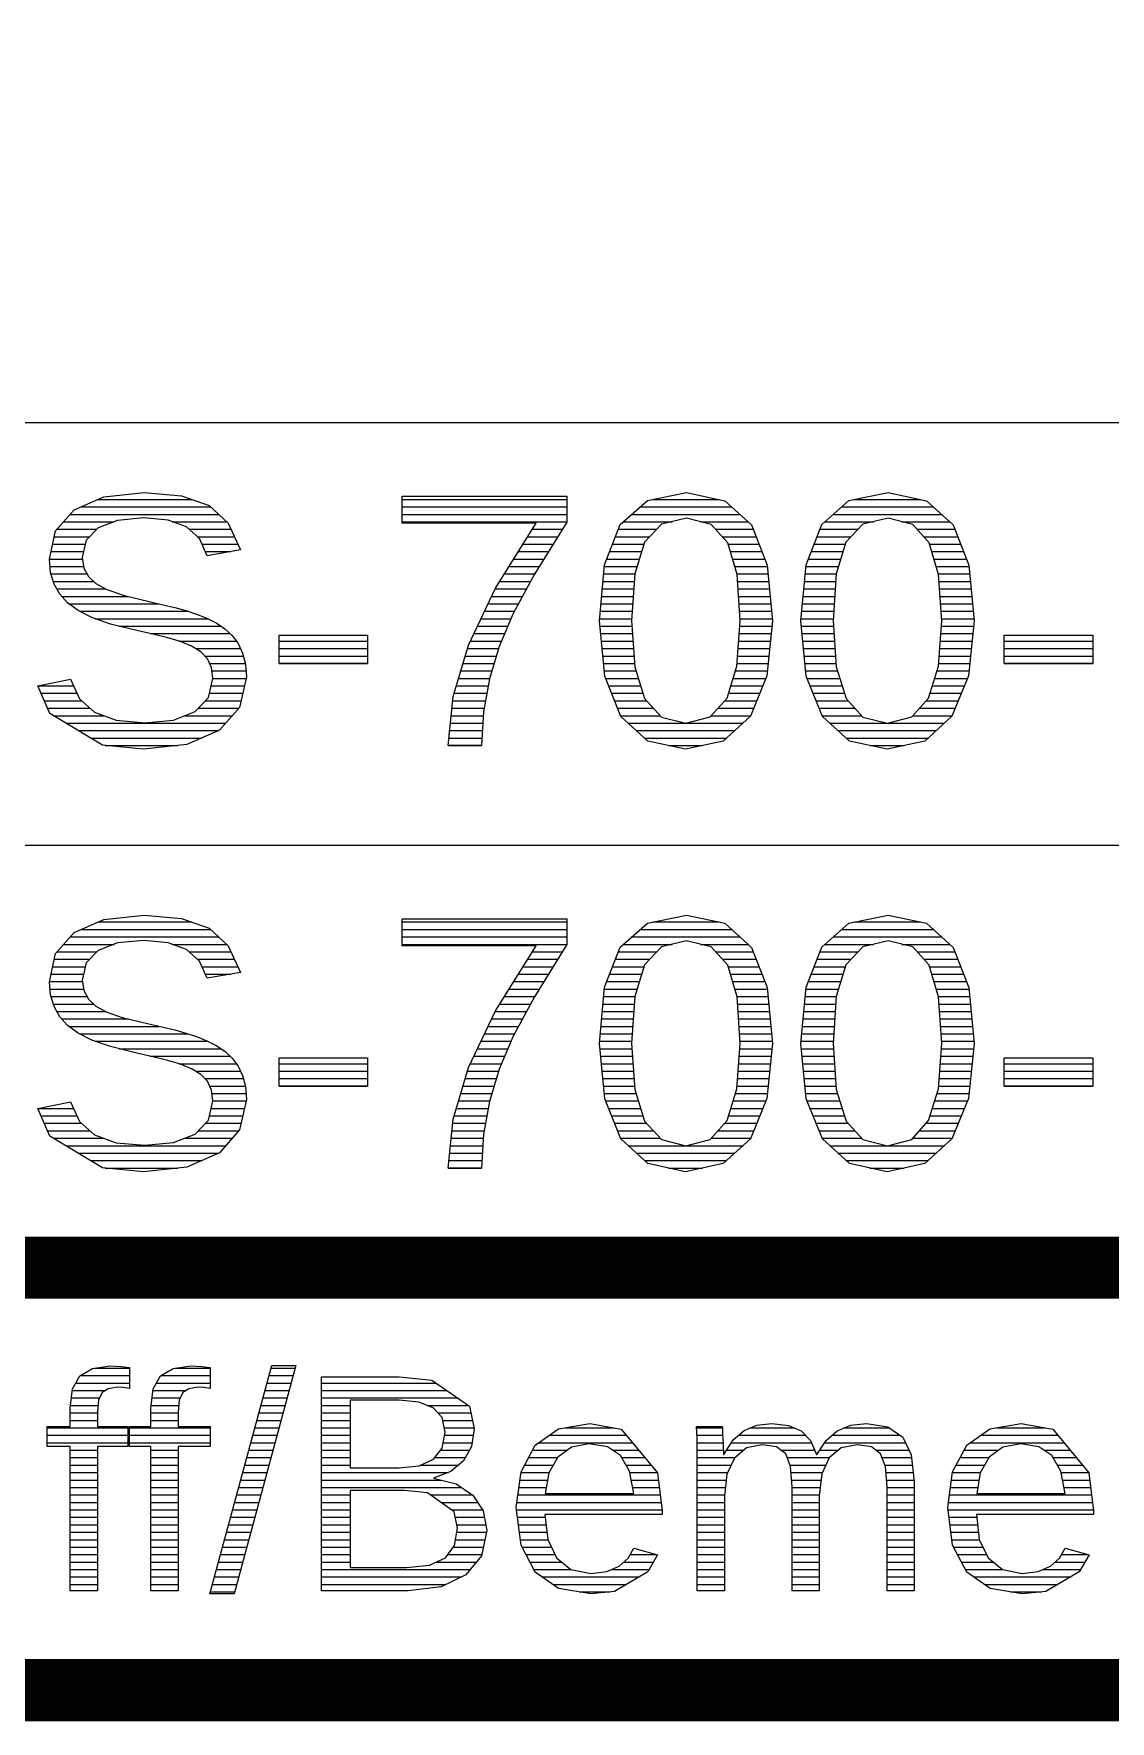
# Model space of a CAD drawing. Header units: millimetres. Extents: x 20 to 410, y 10 to 287.
# Drawn here: x 174.85 to 183.52, y 9.75 to 23.33 of the extents above; entities that cross this region are included whole.
import ezdxf

# ---------------------------------------------------------------- set-up
doc = ezdxf.new("R2010")
doc.units = ezdxf.units.MM
for name, color, linetype, lineweight in [('DUENN', 7, 'Continuous', 25), ('KANTEN', 7, 'Continuous', 50), ('TEXT', 7, 'Continuous', 13)]:
    doc.layers.add(name, color=color, linetype=linetype, lineweight=lineweight)

msp = doc.modelspace()

# ---------------------------------------------------------------- linework, layer by layer
at = {"layer": 'DUENN', "lineweight": 25}
for points in [[(20, 20.2), (200, 20.2)], [(20, 16.8), (200, 16.8)]]:
    msp.add_lwpolyline(points, dxfattribs=at)
at = {"layer": 'KANTEN', "lineweight": 50, "const_width": 0.5}
for points in [[(20, 10), (410, 10), (410, 287), (20, 287)], [(20, 10), (200, 10), (200, 61), (20, 61)]]:
    msp.add_lwpolyline(points, close=True, dxfattribs=at)
msp.add_lwpolyline([(20, 13.4), (200, 13.4)], dxfattribs=at)
at = {"layer": 'TEXT', "lineweight": 13}
for p, q in [((175.367, 19.581), (176.122, 19.581)), ((177.816, 19.581), (179.142, 19.581)), ((179.834, 19.581), (180.367, 19.581)), ((181.456, 19.581), (181.988, 19.581)), ((175.143, 19.461), (176.338, 19.461)), ((175.23, 19.521), (176.273, 19.521)), ((177.816, 19.521), (179.142, 19.521)), ((177.816, 19.461), (179.142, 19.461)), ((179.664, 19.461), (180.534, 19.461)), ((179.732, 19.521), (180.468, 19.521)), ((181.286, 19.461), (182.156, 19.461)), ((181.354, 19.521), (182.09, 19.521)), ((175.016, 19.281), (175.301, 19.281)), ((175.038, 19.341), (175.358, 19.341)), ((175.09, 19.401), (175.496, 19.401)), ((175.965, 19.401), (176.403, 19.401)), ((176.099, 19.341), (176.438, 19.341)), ((176.166, 19.281), (176.465, 19.281)), ((177.816, 19.401), (179.142, 19.401)), ((178.827, 19.281), (179.069, 19.281)), ((178.865, 19.341), (179.106, 19.341)), ((179.533, 19.281), (179.807, 19.281)), ((179.556, 19.341), (179.864, 19.341)), ((179.597, 19.401), (179.988, 19.401)), ((180.216, 19.401), (180.6, 19.401)), ((180.338, 19.341), (180.642, 19.341)), ((180.392, 19.281), (180.665, 19.281)), ((181.155, 19.281), (181.429, 19.281)), ((181.178, 19.341), (181.486, 19.341)), ((181.219, 19.401), (181.61, 19.401)), ((181.838, 19.401), (182.222, 19.401)), ((181.96, 19.341), (182.264, 19.341)), ((182.014, 19.281), (182.287, 19.281)), ((174.99, 19.161), (175.252, 19.161)), ((175.003, 19.221), (175.266, 19.221)), ((176.203, 19.221), (176.493, 19.221)), ((176.231, 19.161), (176.436, 19.161)), ((178.752, 19.161), (178.994, 19.161)), ((178.789, 19.221), (179.031, 19.221)), ((179.486, 19.161), (179.742, 19.161)), ((179.509, 19.221), (179.76, 19.221)), ((180.439, 19.221), (180.688, 19.221)), ((180.457, 19.161), (180.712, 19.161)), ((181.108, 19.161), (181.364, 19.161)), ((181.131, 19.221), (181.382, 19.221)), ((182.061, 19.221), (182.31, 19.221)), ((182.079, 19.161), (182.334, 19.161)), ((174.977, 19.101), (175.243, 19.101)), ((174.982, 19.041), (175.252, 19.041)), ((178.677, 19.041), (178.918, 19.041)), ((178.714, 19.101), (178.956, 19.101)), ((179.443, 19.041), (179.706, 19.041)), ((179.462, 19.101), (179.724, 19.101)), ((180.475, 19.101), (180.735, 19.101)), ((180.493, 19.041), (180.756, 19.041)), ((181.065, 19.041), (181.327, 19.041)), ((181.084, 19.101), (181.346, 19.101)), ((182.097, 19.101), (182.357, 19.101)), ((182.115, 19.041), (182.377, 19.041)), ((174.99, 18.981), (175.279, 18.981)), ((175.008, 18.921), (175.333, 18.921)), ((178.601, 18.921), (178.848, 18.921)), ((178.639, 18.981), (178.881, 18.981)), ((179.432, 18.921), (179.683, 18.921)), ((179.438, 18.981), (179.688, 18.981)), ((180.51, 18.981), (180.761, 18.981)), ((180.515, 18.921), (180.767, 18.921)), ((181.054, 18.921), (181.305, 18.921)), ((181.06, 18.981), (181.309, 18.981)), ((182.132, 18.981), (182.383, 18.981)), ((182.137, 18.921), (182.389, 18.921)), ((175.036, 18.861), (175.427, 18.861)), ((175.076, 18.801), (175.612, 18.801)), ((175.133, 18.741), (175.86, 18.741)), ((178.507, 18.741), (178.75, 18.741)), ((178.536, 18.801), (178.783, 18.801)), ((178.565, 18.861), (178.816, 18.861)), ((179.415, 18.741), (179.671, 18.741)), ((179.421, 18.801), (179.675, 18.801)), ((179.427, 18.861), (179.679, 18.861)), ((180.519, 18.861), (180.772, 18.861)), ((180.523, 18.801), (180.778, 18.801)), ((180.527, 18.741), (180.784, 18.741)), ((181.037, 18.741), (181.293, 18.741)), ((181.043, 18.801), (181.297, 18.801)), ((181.048, 18.861), (181.301, 18.861)), ((182.141, 18.861), (182.394, 18.861)), ((182.145, 18.801), (182.4, 18.801)), ((182.149, 18.741), (182.406, 18.741)), ((175.218, 18.681), (176.094, 18.681)), ((175.345, 18.621), (176.251, 18.621)), ((178.45, 18.621), (178.69, 18.621)), ((178.479, 18.681), (178.718, 18.681)), ((179.404, 18.621), (179.663, 18.621)), ((179.41, 18.681), (179.667, 18.681)), ((180.531, 18.681), (180.789, 18.681)), ((180.535, 18.621), (180.795, 18.621)), ((181.026, 18.621), (181.285, 18.621)), ((181.032, 18.681), (181.289, 18.681)), ((182.153, 18.681), (182.411, 18.681)), ((182.157, 18.621), (182.417, 18.621)), ((175.537, 18.561), (176.357, 18.561)), ((175.784, 18.501), (176.43, 18.501)), ((178.393, 18.501), (178.64, 18.501)), ((178.422, 18.561), (178.665, 18.561)), ((179.407, 18.561), (179.665, 18.561)), ((179.413, 18.501), (179.669, 18.501)), ((180.529, 18.501), (180.786, 18.501)), ((180.533, 18.561), (180.792, 18.561)), ((181.029, 18.561), (181.287, 18.561)), ((181.034, 18.501), (181.291, 18.501)), ((182.151, 18.501), (182.408, 18.501)), ((182.155, 18.561), (182.414, 18.561)), ((176.018, 18.441), (176.479, 18.441)), ((176.152, 18.381), (176.513, 18.381)), ((176.825, 18.441), (177.537, 18.441)), ((176.825, 18.381), (177.537, 18.381)), ((178.341, 18.381), (178.592, 18.381)), ((178.365, 18.441), (178.615, 18.441)), ((179.418, 18.441), (179.673, 18.441)), ((179.424, 18.381), (179.678, 18.381)), ((180.52, 18.381), (180.774, 18.381)), ((180.525, 18.441), (180.78, 18.441)), ((181.04, 18.441), (181.295, 18.441)), ((181.046, 18.381), (181.299, 18.381)), ((182.142, 18.381), (182.396, 18.381)), ((182.147, 18.441), (182.402, 18.441)), ((182.662, 18.441), (183.374, 18.441)), ((182.662, 18.381), (183.374, 18.381)), ((176.226, 18.321), (176.537, 18.321)), ((176.266, 18.261), (176.553, 18.261)), ((176.284, 18.201), (176.558, 18.201)), ((176.825, 18.321), (177.537, 18.321)), ((176.825, 18.261), (177.537, 18.261)), ((178.288, 18.201), (178.537, 18.201)), ((178.306, 18.261), (178.555, 18.261)), ((178.323, 18.321), (178.573, 18.321)), ((179.43, 18.321), (179.682, 18.321)), ((179.436, 18.261), (179.686, 18.261)), ((179.442, 18.201), (179.698, 18.201)), ((180.498, 18.201), (180.756, 18.201)), ((180.512, 18.261), (180.762, 18.261)), ((180.516, 18.321), (180.768, 18.321)), ((181.052, 18.321), (181.304, 18.321)), ((181.058, 18.261), (181.308, 18.261)), ((181.064, 18.201), (181.32, 18.201)), ((182.12, 18.201), (182.378, 18.201)), ((182.133, 18.261), (182.384, 18.261)), ((182.138, 18.321), (182.39, 18.321)), ((182.662, 18.321), (183.374, 18.321)), ((182.662, 18.261), (183.374, 18.261)), ((174.883, 18.081), (175.17, 18.081)), ((176.279, 18.081), (176.545, 18.081)), ((176.292, 18.141), (176.559, 18.141)), ((178.253, 18.081), (178.508, 18.081)), ((178.27, 18.141), (178.519, 18.141)), ((179.453, 18.141), (179.716, 18.141)), ((179.477, 18.081), (179.735, 18.081)), ((180.461, 18.081), (180.72, 18.081)), ((180.48, 18.141), (180.744, 18.141)), ((181.075, 18.141), (181.338, 18.141)), ((181.099, 18.081), (181.357, 18.081)), ((182.083, 18.081), (182.342, 18.081)), ((182.102, 18.141), (182.366, 18.141)), ((174.909, 18.021), (175.197, 18.021)), ((174.935, 17.961), (175.235, 17.961)), ((176.233, 17.961), (176.519, 17.961)), ((176.265, 18.021), (176.532, 18.021)), ((178.224, 17.961), (178.486, 17.961)), ((178.235, 18.021), (178.497, 18.021)), ((179.501, 18.021), (179.753, 18.021)), ((179.525, 17.961), (179.782, 17.961)), ((180.411, 17.961), (180.671, 17.961)), ((180.443, 18.021), (180.695, 18.021)), ((181.123, 18.021), (181.375, 18.021)), ((181.147, 17.961), (181.404, 17.961)), ((182.033, 17.961), (182.293, 17.961)), ((182.065, 18.021), (182.317, 18.021)), ((174.961, 17.901), (175.303, 17.901)), ((175.008, 17.841), (175.414, 17.841)), ((176.066, 17.841), (176.449, 17.841)), ((176.175, 17.901), (176.502, 17.901)), ((178.212, 17.841), (178.468, 17.841)), ((178.218, 17.901), (178.475, 17.901)), ((179.549, 17.901), (179.837, 17.901)), ((179.574, 17.841), (179.892, 17.841)), ((180.304, 17.841), (180.621, 17.841)), ((180.358, 17.901), (180.646, 17.901)), ((181.171, 17.901), (181.459, 17.901)), ((181.195, 17.841), (181.514, 17.841)), ((181.926, 17.841), (182.243, 17.841)), ((181.98, 17.901), (182.268, 17.901)), ((175.108, 17.781), (176.395, 17.781)), ((175.208, 17.721), (176.339, 17.721)), ((175.308, 17.661), (176.202, 17.661)), ((178.193, 17.661), (178.458, 17.661)), ((178.199, 17.721), (178.461, 17.721)), ((178.205, 17.781), (178.465, 17.781)), ((179.635, 17.781), (180.097, 17.781)), ((179.701, 17.721), (180.493, 17.721)), ((179.767, 17.661), (180.426, 17.661)), ((180.1, 17.781), (180.559, 17.781)), ((181.257, 17.781), (181.719, 17.781)), ((181.323, 17.721), (182.114, 17.721)), ((181.389, 17.661), (182.048, 17.661)), ((181.722, 17.781), (182.181, 17.781)), ((175.424, 17.601), (176.009, 17.601)), ((178.187, 17.601), (178.454, 17.601)), ((179.958, 17.601), (180.234, 17.601)), ((181.58, 17.601), (181.856, 17.601)), ((175.367, 16.181), (176.122, 16.181)), ((177.816, 16.181), (179.142, 16.181)), ((179.834, 16.181), (180.367, 16.181)), ((181.456, 16.181), (181.988, 16.181)), ((175.143, 16.061), (176.338, 16.061)), ((175.23, 16.121), (176.273, 16.121)), ((177.816, 16.121), (179.142, 16.121)), ((177.816, 16.061), (179.142, 16.061)), ((179.664, 16.061), (180.534, 16.061)), ((179.732, 16.121), (180.468, 16.121)), ((181.286, 16.061), (182.156, 16.061)), ((181.354, 16.121), (182.09, 16.121)), ((175.038, 15.941), (175.358, 15.941)), ((175.09, 16.001), (175.496, 16.001)), ((175.965, 16.001), (176.403, 16.001)), ((176.099, 15.941), (176.438, 15.941)), ((177.816, 16.001), (179.142, 16.001)), ((178.865, 15.941), (179.106, 15.941)), ((179.556, 15.941), (179.864, 15.941)), ((179.597, 16.001), (179.988, 16.001)), ((180.216, 16.001), (180.6, 16.001)), ((180.338, 15.941), (180.642, 15.941)), ((181.178, 15.941), (181.486, 15.941)), ((181.219, 16.001), (181.61, 16.001)), ((181.838, 16.001), (182.222, 16.001)), ((181.96, 15.941), (182.264, 15.941)), ((174.99, 15.761), (175.252, 15.761)), ((175.003, 15.821), (175.266, 15.821)), ((175.016, 15.881), (175.301, 15.881)), ((176.166, 15.881), (176.465, 15.881)), ((176.203, 15.821), (176.493, 15.821)), ((176.231, 15.761), (176.436, 15.761)), ((178.752, 15.761), (178.994, 15.761)), ((178.789, 15.821), (179.031, 15.821)), ((178.827, 15.881), (179.069, 15.881)), ((179.486, 15.761), (179.742, 15.761)), ((179.509, 15.821), (179.76, 15.821)), ((179.533, 15.881), (179.807, 15.881)), ((180.392, 15.881), (180.665, 15.881)), ((180.439, 15.821), (180.688, 15.821)), ((180.457, 15.761), (180.712, 15.761)), ((181.108, 15.761), (181.364, 15.761)), ((181.131, 15.821), (181.382, 15.821)), ((181.155, 15.881), (181.429, 15.881)), ((182.014, 15.881), (182.287, 15.881)), ((182.061, 15.821), (182.31, 15.821)), ((182.079, 15.761), (182.334, 15.761)), ((174.977, 15.701), (175.243, 15.701)), ((174.982, 15.641), (175.252, 15.641)), ((178.677, 15.641), (178.918, 15.641)), ((178.714, 15.701), (178.956, 15.701)), ((179.443, 15.641), (179.706, 15.641)), ((179.462, 15.701), (179.724, 15.701)), ((180.475, 15.701), (180.735, 15.701)), ((180.493, 15.641), (180.756, 15.641)), ((181.065, 15.641), (181.327, 15.641)), ((181.084, 15.701), (181.346, 15.701)), ((182.097, 15.701), (182.357, 15.701)), ((182.115, 15.641), (182.377, 15.641)), ((174.99, 15.581), (175.279, 15.581)), ((175.008, 15.521), (175.333, 15.521)), ((178.601, 15.521), (178.848, 15.521)), ((178.639, 15.581), (178.881, 15.581)), ((179.432, 15.521), (179.683, 15.521)), ((179.438, 15.581), (179.688, 15.581)), ((180.51, 15.581), (180.761, 15.581)), ((180.515, 15.521), (180.767, 15.521)), ((181.054, 15.521), (181.305, 15.521)), ((181.06, 15.581), (181.309, 15.581)), ((182.132, 15.581), (182.383, 15.581)), ((182.137, 15.521), (182.389, 15.521)), ((175.036, 15.461), (175.427, 15.461)), ((175.076, 15.401), (175.612, 15.401)), ((178.536, 15.401), (178.783, 15.401)), ((178.565, 15.461), (178.816, 15.461)), ((179.421, 15.401), (179.675, 15.401)), ((179.427, 15.461), (179.679, 15.461)), ((180.519, 15.461), (180.772, 15.461)), ((180.523, 15.401), (180.778, 15.401)), ((181.043, 15.401), (181.297, 15.401)), ((181.048, 15.461), (181.301, 15.461)), ((182.141, 15.461), (182.394, 15.461)), ((182.145, 15.401), (182.4, 15.401)), ((175.133, 15.341), (175.86, 15.341)), ((175.218, 15.281), (176.094, 15.281)), ((175.345, 15.221), (176.251, 15.221)), ((178.45, 15.221), (178.69, 15.221)), ((178.479, 15.281), (178.718, 15.281)), ((178.507, 15.341), (178.75, 15.341)), ((179.404, 15.221), (179.663, 15.221)), ((179.41, 15.281), (179.667, 15.281)), ((179.415, 15.341), (179.671, 15.341)), ((180.527, 15.341), (180.784, 15.341)), ((180.531, 15.281), (180.789, 15.281)), ((180.535, 15.221), (180.795, 15.221)), ((181.026, 15.221), (181.285, 15.221)), ((181.032, 15.281), (181.289, 15.281)), ((181.037, 15.341), (181.293, 15.341)), ((182.149, 15.341), (182.406, 15.341)), ((182.153, 15.281), (182.411, 15.281)), ((182.157, 15.221), (182.417, 15.221)), ((175.537, 15.161), (176.357, 15.161)), ((175.784, 15.101), (176.43, 15.101)), ((178.393, 15.101), (178.64, 15.101)), ((178.422, 15.161), (178.665, 15.161)), ((179.407, 15.161), (179.665, 15.161)), ((179.413, 15.101), (179.669, 15.101)), ((180.529, 15.101), (180.786, 15.101)), ((180.533, 15.161), (180.792, 15.161)), ((181.029, 15.161), (181.287, 15.161)), ((181.034, 15.101), (181.291, 15.101)), ((182.151, 15.101), (182.408, 15.101)), ((182.155, 15.161), (182.414, 15.161)), ((176.018, 15.041), (176.479, 15.041)), ((176.152, 14.981), (176.513, 14.981)), ((176.825, 15.041), (177.537, 15.041)), ((176.825, 14.981), (177.537, 14.981)), ((178.341, 14.981), (178.592, 14.981)), ((178.365, 15.041), (178.615, 15.041)), ((179.418, 15.041), (179.673, 15.041)), ((179.424, 14.981), (179.678, 14.981)), ((180.52, 14.981), (180.774, 14.981)), ((180.525, 15.041), (180.78, 15.041)), ((181.04, 15.041), (181.295, 15.041)), ((181.046, 14.981), (181.299, 14.981)), ((182.142, 14.981), (182.396, 14.981)), ((182.147, 15.041), (182.402, 15.041)), ((182.662, 15.041), (183.374, 15.041)), ((182.662, 14.981), (183.374, 14.981)), ((176.226, 14.921), (176.537, 14.921)), ((176.266, 14.861), (176.553, 14.861)), ((176.284, 14.801), (176.558, 14.801)), ((176.825, 14.921), (177.537, 14.921)), ((176.825, 14.861), (177.537, 14.861)), ((178.288, 14.801), (178.537, 14.801)), ((178.306, 14.861), (178.555, 14.861)), ((178.323, 14.921), (178.573, 14.921)), ((179.43, 14.921), (179.682, 14.921)), ((179.436, 14.861), (179.686, 14.861)), ((179.442, 14.801), (179.698, 14.801)), ((180.498, 14.801), (180.756, 14.801)), ((180.512, 14.861), (180.762, 14.861)), ((180.516, 14.921), (180.768, 14.921)), ((181.052, 14.921), (181.304, 14.921)), ((181.058, 14.861), (181.308, 14.861)), ((181.064, 14.801), (181.32, 14.801)), ((182.12, 14.801), (182.378, 14.801)), ((182.133, 14.861), (182.384, 14.861)), ((182.138, 14.921), (182.39, 14.921)), ((182.662, 14.921), (183.374, 14.921)), ((182.662, 14.861), (183.374, 14.861)), ((174.883, 14.681), (175.17, 14.681)), ((176.279, 14.681), (176.545, 14.681)), ((176.292, 14.741), (176.559, 14.741)), ((178.253, 14.681), (178.508, 14.681)), ((178.27, 14.741), (178.519, 14.741)), ((179.453, 14.741), (179.716, 14.741)), ((179.477, 14.681), (179.735, 14.681)), ((180.461, 14.681), (180.72, 14.681)), ((180.48, 14.741), (180.744, 14.741)), ((181.075, 14.741), (181.338, 14.741)), ((181.099, 14.681), (181.357, 14.681)), ((182.083, 14.681), (182.342, 14.681)), ((182.102, 14.741), (182.366, 14.741)), ((174.909, 14.621), (175.197, 14.621)), ((174.935, 14.561), (175.235, 14.561)), ((176.233, 14.561), (176.519, 14.561)), ((176.265, 14.621), (176.532, 14.621)), ((178.224, 14.561), (178.486, 14.561)), ((178.235, 14.621), (178.497, 14.621)), ((179.501, 14.621), (179.753, 14.621)), ((179.525, 14.561), (179.782, 14.561)), ((180.411, 14.561), (180.671, 14.561)), ((180.443, 14.621), (180.695, 14.621)), ((181.123, 14.621), (181.375, 14.621)), ((181.147, 14.561), (181.404, 14.561)), ((182.033, 14.561), (182.293, 14.561)), ((182.065, 14.621), (182.317, 14.621)), ((174.961, 14.501), (175.303, 14.501)), ((175.008, 14.441), (175.414, 14.441)), ((176.066, 14.441), (176.449, 14.441)), ((176.175, 14.501), (176.502, 14.501)), ((178.212, 14.441), (178.468, 14.441)), ((178.218, 14.501), (178.475, 14.501)), ((179.549, 14.501), (179.837, 14.501)), ((179.574, 14.441), (179.892, 14.441)), ((180.304, 14.441), (180.621, 14.441)), ((180.358, 14.501), (180.646, 14.501)), ((181.171, 14.501), (181.459, 14.501)), ((181.195, 14.441), (181.514, 14.441)), ((181.926, 14.441), (182.243, 14.441)), ((181.98, 14.501), (182.268, 14.501)), ((175.108, 14.381), (176.395, 14.381)), ((175.208, 14.321), (176.339, 14.321)), ((175.308, 14.261), (176.202, 14.261)), ((178.193, 14.261), (178.458, 14.261)), ((178.199, 14.321), (178.461, 14.321)), ((178.205, 14.381), (178.465, 14.381)), ((179.635, 14.381), (180.097, 14.381)), ((179.701, 14.321), (180.493, 14.321)), ((179.767, 14.261), (180.426, 14.261)), ((180.1, 14.381), (180.559, 14.381)), ((181.257, 14.381), (181.719, 14.381)), ((181.323, 14.321), (182.114, 14.321)), ((181.389, 14.261), (182.048, 14.261)), ((181.722, 14.381), (182.181, 14.381)), ((175.424, 14.201), (176.009, 14.201)), ((178.187, 14.201), (178.454, 14.201)), ((179.958, 14.201), (180.234, 14.201)), ((181.58, 14.201), (181.856, 14.201)), ((175.225, 12.531), (175.62, 12.531)), ((175.338, 12.591), (175.62, 12.591)), ((175.874, 12.531), (176.27, 12.531)), ((175.987, 12.591), (176.27, 12.591)), ((176.745, 12.531), (176.938, 12.531)), ((176.762, 12.591), (176.955, 12.591)), ((175.161, 12.411), (175.427, 12.411)), ((175.189, 12.471), (175.62, 12.471)), ((175.81, 12.411), (176.076, 12.411)), ((175.838, 12.471), (176.27, 12.471)), ((176.712, 12.411), (176.906, 12.411)), ((176.729, 12.471), (176.922, 12.471)), ((177.165, 12.471), (178.088, 12.471)), ((177.165, 12.411), (178.175, 12.411)), ((175.143, 12.231), (175.363, 12.231)), ((175.146, 12.291), (175.368, 12.291)), ((175.153, 12.351), (175.38, 12.351)), ((175.792, 12.231), (176.012, 12.231)), ((175.795, 12.291), (176.017, 12.291)), ((175.803, 12.351), (176.029, 12.351)), ((176.663, 12.231), (176.857, 12.231)), ((176.68, 12.291), (176.873, 12.291)), ((176.696, 12.351), (176.89, 12.351)), ((177.165, 12.351), (178.262, 12.351)), ((177.165, 12.291), (177.398, 12.291)), ((177.165, 12.231), (177.398, 12.231)), ((178.02, 12.291), (178.349, 12.291)), ((178.104, 12.231), (178.369, 12.231)), ((174.957, 12.111), (175.607, 12.111)), ((175.143, 12.171), (175.363, 12.171)), ((175.62, 12.111), (176.27, 12.111)), ((175.792, 12.171), (176.012, 12.171)), ((176.63, 12.111), (176.825, 12.111)), ((176.647, 12.171), (176.841, 12.171)), ((177.165, 12.171), (177.398, 12.171)), ((177.165, 12.111), (177.398, 12.111)), ((178.142, 12.171), (178.381, 12.171)), ((178.154, 12.111), (178.394, 12.111)), ((179.128, 12.111), (179.522, 12.111)), ((180.185, 12.111), (180.392, 12.111)), ((180.619, 12.111), (180.969, 12.111)), ((181.378, 12.111), (181.736, 12.111)), ((182.601, 12.111), (182.995, 12.111)), ((174.957, 12.051), (175.607, 12.051)), ((174.957, 11.991), (175.607, 11.991)), ((175.62, 12.051), (176.27, 12.051)), ((175.62, 11.991), (176.27, 11.991)), ((176.598, 11.991), (176.792, 11.991)), ((176.614, 12.051), (176.809, 12.051)), ((177.165, 12.051), (177.398, 12.051)), ((177.165, 11.991), (177.398, 11.991)), ((178.146, 11.991), (178.379, 11.991)), ((178.157, 12.051), (178.388, 12.051)), ((178.916, 11.991), (179.671, 11.991)), ((179.001, 12.051), (179.621, 12.051)), ((180.188, 12.051), (180.396, 12.051)), ((180.19, 11.991), (180.398, 11.991)), ((180.466, 11.991), (181.109, 11.991)), ((180.523, 12.051), (181.061, 12.051)), ((181.217, 11.991), (181.866, 11.991)), ((181.277, 12.051), (181.823, 12.051)), ((182.389, 11.991), (183.144, 11.991)), ((182.474, 12.051), (183.094, 12.051)), ((175.143, 11.931), (175.363, 11.931)), ((175.143, 11.871), (175.363, 11.871)), ((175.792, 11.931), (176.012, 11.931)), ((175.792, 11.871), (176.012, 11.871)), ((176.565, 11.871), (176.76, 11.871)), ((176.581, 11.931), (176.776, 11.931)), ((177.165, 11.931), (177.398, 11.931)), ((177.165, 11.871), (177.398, 11.871)), ((178.079, 11.871), (178.324, 11.871)), ((178.125, 11.931), (178.357, 11.931)), ((178.833, 11.871), (179.065, 11.871)), ((178.866, 11.931), (179.144, 11.931)), ((179.508, 11.931), (179.721, 11.931)), ((179.583, 11.871), (179.77, 11.871)), ((180.19, 11.931), (180.4, 11.931)), ((180.191, 11.871), (180.495, 11.871)), ((180.428, 11.931), (180.567, 11.931)), ((180.864, 11.931), (181.134, 11.931)), ((180.915, 11.871), (181.256, 11.871)), ((181.177, 11.931), (181.328, 11.931)), ((181.627, 11.931), (181.895, 11.931)), ((181.677, 11.871), (181.915, 11.871)), ((182.306, 11.871), (182.538, 11.871)), ((182.338, 11.931), (182.617, 11.931)), ((182.981, 11.931), (183.193, 11.931)), ((183.056, 11.871), (183.243, 11.871)), ((175.143, 11.811), (175.363, 11.811)), ((175.143, 11.751), (175.363, 11.751)), ((175.143, 11.691), (175.363, 11.691)), ((175.792, 11.811), (176.012, 11.811)), ((175.792, 11.751), (176.012, 11.751)), ((175.792, 11.691), (176.012, 11.691)), ((176.516, 11.691), (176.711, 11.691)), ((176.532, 11.751), (176.727, 11.751)), ((176.549, 11.811), (176.744, 11.811)), ((177.165, 11.811), (177.398, 11.811)), ((177.165, 11.751), (178.185, 11.751)), ((177.165, 11.691), (178.13, 11.691)), ((177.964, 11.811), (178.269, 11.811)), ((178.763, 11.691), (178.986, 11.691)), ((178.771, 11.751), (178.997, 11.751)), ((178.801, 11.811), (179.031, 11.811)), ((179.617, 11.811), (179.82, 11.811)), ((179.647, 11.751), (179.87, 11.751)), ((179.659, 11.691), (179.878, 11.691)), ((180.191, 11.811), (180.465, 11.811)), ((180.191, 11.751), (180.436, 11.751)), ((180.191, 11.691), (180.425, 11.691)), ((180.938, 11.811), (181.226, 11.811)), ((180.946, 11.751), (181.198, 11.751)), ((180.951, 11.691), (181.187, 11.691)), ((181.701, 11.811), (181.922, 11.811)), ((181.709, 11.751), (181.928, 11.751)), ((181.714, 11.691), (181.934, 11.691)), ((182.236, 11.691), (182.459, 11.691)), ((182.244, 11.751), (182.47, 11.751)), ((182.274, 11.811), (182.504, 11.811)), ((183.09, 11.811), (183.293, 11.811)), ((183.119, 11.751), (183.343, 11.751)), ((183.131, 11.691), (183.35, 11.691)), ((175.143, 11.631), (175.363, 11.631)), ((175.143, 11.571), (175.363, 11.571)), ((175.792, 11.631), (176.012, 11.631)), ((175.792, 11.571), (176.012, 11.571)), ((176.483, 11.571), (176.679, 11.571)), ((176.499, 11.631), (176.695, 11.631)), ((177.165, 11.631), (178.293, 11.631)), ((177.165, 11.571), (177.398, 11.571)), ((178.043, 11.571), (178.382, 11.571)), ((178.748, 11.571), (179.892, 11.571)), ((178.755, 11.631), (178.976, 11.631)), ((179.67, 11.631), (179.885, 11.631)), ((180.191, 11.631), (180.418, 11.631)), ((180.191, 11.571), (180.41, 11.571)), ((180.955, 11.631), (181.18, 11.631)), ((180.955, 11.571), (181.173, 11.571)), ((181.718, 11.631), (181.936, 11.631)), ((181.718, 11.571), (181.936, 11.571)), ((182.22, 11.571), (183.365, 11.571)), ((182.228, 11.631), (182.448, 11.631)), ((183.143, 11.631), (183.357, 11.631)), ((175.143, 11.511), (175.363, 11.511)), ((175.143, 11.451), (175.363, 11.451)), ((175.792, 11.511), (176.012, 11.511)), ((175.792, 11.451), (176.012, 11.451)), ((176.45, 11.451), (176.646, 11.451)), ((176.467, 11.511), (176.662, 11.511)), ((177.165, 11.511), (177.398, 11.511)), ((177.165, 11.451), (177.398, 11.451)), ((178.128, 11.511), (178.423, 11.511)), ((178.212, 11.451), (178.462, 11.451)), ((178.736, 11.451), (179.906, 11.451)), ((178.74, 11.511), (179.899, 11.511)), ((180.191, 11.511), (180.41, 11.511)), ((180.191, 11.451), (180.41, 11.451)), ((180.955, 11.511), (181.173, 11.511)), ((180.955, 11.451), (181.173, 11.451)), ((181.718, 11.511), (181.936, 11.511)), ((181.718, 11.451), (181.936, 11.451)), ((182.209, 11.451), (183.379, 11.451)), ((182.212, 11.511), (183.372, 11.511)), ((175.143, 11.391), (175.363, 11.391)), ((175.143, 11.331), (175.363, 11.331)), ((175.143, 11.271), (175.363, 11.271)), ((175.792, 11.391), (176.012, 11.391)), ((175.792, 11.331), (176.012, 11.331)), ((175.792, 11.271), (176.012, 11.271)), ((176.401, 11.271), (176.597, 11.271)), ((176.417, 11.331), (176.614, 11.331)), ((176.434, 11.391), (176.63, 11.391)), ((177.165, 11.391), (177.398, 11.391)), ((177.165, 11.331), (177.398, 11.331)), ((177.165, 11.271), (177.398, 11.271)), ((178.242, 11.391), (178.477, 11.391)), ((178.255, 11.331), (178.487, 11.331)), ((178.255, 11.271), (178.493, 11.271)), ((178.744, 11.391), (178.968, 11.391)), ((178.751, 11.331), (178.974, 11.331)), ((178.759, 11.271), (178.981, 11.271)), ((180.191, 11.391), (180.41, 11.391)), ((180.191, 11.331), (180.41, 11.331)), ((180.191, 11.271), (180.41, 11.271)), ((180.955, 11.391), (181.173, 11.391)), ((180.955, 11.331), (181.173, 11.331)), ((180.955, 11.271), (181.173, 11.271)), ((181.718, 11.391), (181.936, 11.391)), ((181.718, 11.331), (181.936, 11.331)), ((181.718, 11.271), (181.936, 11.271)), ((182.217, 11.391), (182.44, 11.391)), ((182.224, 11.331), (182.447, 11.331)), ((182.232, 11.271), (182.454, 11.271)), ((175.143, 11.211), (175.363, 11.211)), ((175.143, 11.151), (175.363, 11.151)), ((175.792, 11.211), (176.012, 11.211)), ((175.792, 11.151), (176.012, 11.151)), ((176.368, 11.151), (176.565, 11.151)), ((176.385, 11.211), (176.581, 11.211)), ((177.165, 11.211), (177.398, 11.211)), ((177.165, 11.151), (177.398, 11.151)), ((178.226, 11.151), (178.468, 11.151)), ((178.244, 11.211), (178.481, 11.211)), ((178.767, 11.211), (178.989, 11.211)), ((178.781, 11.151), (179.017, 11.151)), ((180.191, 11.211), (180.41, 11.211)), ((180.191, 11.151), (180.41, 11.151)), ((180.955, 11.211), (181.173, 11.211)), ((180.955, 11.151), (181.173, 11.151)), ((181.718, 11.211), (181.936, 11.211)), ((181.718, 11.151), (181.936, 11.151)), ((182.239, 11.211), (182.462, 11.211)), ((182.253, 11.151), (182.49, 11.151)), ((175.143, 11.091), (175.363, 11.091)), ((175.143, 11.031), (175.363, 11.031)), ((175.792, 11.091), (176.012, 11.091)), ((175.792, 11.031), (176.012, 11.031)), ((176.336, 11.031), (176.533, 11.031)), ((176.352, 11.091), (176.549, 11.091)), ((177.165, 11.091), (177.398, 11.091)), ((177.165, 11.031), (177.398, 11.031)), ((178.088, 11.031), (178.414, 11.031)), ((178.181, 11.091), (178.456, 11.091)), ((178.812, 11.091), (179.046, 11.091)), ((178.844, 11.031), (179.099, 11.031)), ((179.599, 11.031), (179.839, 11.031)), ((179.65, 11.091), (179.861, 11.091)), ((180.191, 11.091), (180.41, 11.091)), ((180.191, 11.031), (180.41, 11.031)), ((180.955, 11.091), (181.173, 11.091)), ((180.955, 11.031), (181.173, 11.031)), ((181.718, 11.091), (181.936, 11.091)), ((181.718, 11.031), (181.936, 11.031)), ((182.285, 11.091), (182.518, 11.091)), ((182.317, 11.031), (182.572, 11.031)), ((183.072, 11.031), (183.312, 11.031)), ((183.123, 11.091), (183.334, 11.091)), ((175.143, 10.971), (175.363, 10.971)), ((175.143, 10.911), (175.363, 10.911)), ((175.792, 10.971), (176.012, 10.971)), ((175.792, 10.911), (176.012, 10.911)), ((176.303, 10.911), (176.5, 10.911)), ((176.319, 10.971), (176.516, 10.971)), ((177.165, 10.971), (178.364, 10.971)), ((177.165, 10.911), (178.295, 10.911)), ((178.876, 10.971), (179.174, 10.971)), ((178.943, 10.911), (179.724, 10.911)), ((179.501, 10.971), (179.805, 10.971)), ((180.191, 10.971), (180.41, 10.971)), ((180.191, 10.911), (180.41, 10.911)), ((180.955, 10.971), (181.173, 10.971)), ((180.955, 10.911), (181.173, 10.911)), ((181.718, 10.971), (181.936, 10.971)), ((181.718, 10.911), (181.936, 10.911)), ((182.349, 10.971), (182.647, 10.971)), ((182.415, 10.911), (183.197, 10.911)), ((182.973, 10.971), (183.277, 10.971)), ((175.143, 10.851), (175.363, 10.851)), ((175.792, 10.851), (176.012, 10.851)), ((176.27, 10.791), (176.468, 10.791)), ((176.286, 10.851), (176.484, 10.851)), ((177.165, 10.851), (178.169, 10.851)), ((179.029, 10.851), (179.621, 10.851)), ((179.239, 10.791), (179.488, 10.791)), ((180.191, 10.851), (180.41, 10.851)), ((180.955, 10.851), (181.173, 10.851)), ((181.718, 10.851), (181.936, 10.851)), ((182.502, 10.851), (183.094, 10.851)), ((182.712, 10.791), (182.961, 10.791))]:
    msp.add_line(p, q, dxfattribs=at)
for points in [[(176.344, 17.724), (176.083, 17.609), (175.733, 17.571), (175.404, 17.603), (174.979, 17.858), (174.883, 18.081), (175.146, 18.134), (175.217, 17.977), (175.34, 17.868), (175.514, 17.805), (175.743, 17.784), (175.976, 17.806), (176.149, 17.874), (176.256, 17.986), (176.292, 18.14), (176.281, 18.229), (176.248, 18.299), (176.194, 18.355), (176.121, 18.4), (176.032, 18.437), (175.928, 18.467), (175.809, 18.496), (175.679, 18.526), (175.469, 18.578), (175.317, 18.631), (175.207, 18.687), (175.123, 18.748), (175.06, 18.819), (175.014, 18.9), (174.986, 18.994), (174.976, 19.1), (175.026, 19.328), (175.174, 19.497), (175.414, 19.602), (175.738, 19.637), (176.04, 19.61), (176.261, 19.532), (176.415, 19.39), (176.515, 19.175), (176.247, 19.128), (176.183, 19.266), (176.079, 19.36), (175.931, 19.414), (175.736, 19.432), (175.523, 19.412), (175.368, 19.352), (175.273, 19.252), (175.241, 19.114), (175.254, 19.029), (175.29, 18.961), (175.351, 18.905), (175.432, 18.858), (175.571, 18.811), (175.801, 18.755), (175.893, 18.734), (175.985, 18.712), (176.075, 18.687), (176.161, 18.659), (176.243, 18.625), (176.319, 18.587), (176.387, 18.541), (176.446, 18.486), (176.495, 18.421), (176.531, 18.345), (176.554, 18.256), (176.562, 18.154), (176.507, 17.908), (176.344, 17.724)], [(178.708, 18.662), (178.597, 18.398), (178.518, 18.137), (178.47, 17.873), (178.454, 17.6), (178.187, 17.6), (178.227, 17.995), (178.349, 18.409), (178.567, 18.867), (178.894, 19.389), (177.816, 19.389), (177.816, 19.607), (179.142, 19.607), (179.142, 19.399), (178.88, 18.98), (178.708, 18.662)], [(180.619, 17.836), (180.4, 17.637), (180.096, 17.571), (179.793, 17.637), (179.576, 17.835), (179.446, 18.159), (179.403, 18.604), (179.445, 19.056), (179.571, 19.379), (179.789, 19.572), (180.105, 19.637), (180.413, 19.571), (180.628, 19.376), (180.754, 19.053), (180.797, 18.604), (180.752, 18.161), (180.619, 17.836)], [(182.374, 18.161), (182.241, 17.836), (182.022, 17.637), (181.718, 17.571), (181.415, 17.637), (181.198, 17.835), (181.068, 18.159), (181.024, 18.604), (181.067, 19.056), (181.193, 19.379), (181.411, 19.572), (181.727, 19.637), (182.035, 19.571), (182.25, 19.376), (182.376, 19.053), (182.419, 18.604), (182.374, 18.161)], [(180.436, 19.233), (180.303, 19.38), (180.105, 19.429), (179.902, 19.381), (179.765, 19.237), (179.688, 18.982), (179.662, 18.604), (179.688, 18.234), (179.766, 17.979), (179.902, 17.83), (180.099, 17.781), (180.295, 17.831), (180.431, 17.983), (180.51, 18.239), (180.536, 18.604), (180.511, 18.978), (180.436, 19.233)], [(182.133, 18.978), (182.058, 19.233), (181.925, 19.38), (181.727, 19.429), (181.524, 19.381), (181.387, 19.237), (181.31, 18.982), (181.284, 18.604), (181.31, 18.234), (181.388, 17.979), (181.524, 17.83), (181.721, 17.781), (181.917, 17.831), (182.053, 17.983), (182.132, 18.239), (182.158, 18.604), (182.133, 18.978)], [(177.537, 18.489), (177.537, 18.261), (176.825, 18.261), (176.825, 18.489), (177.537, 18.489)], [(182.662, 18.261), (182.662, 18.489), (183.374, 18.489), (183.374, 18.261), (182.662, 18.261)], [(176.344, 14.324), (176.083, 14.209), (175.733, 14.171), (175.404, 14.203), (174.979, 14.458), (174.883, 14.681), (175.146, 14.734), (175.217, 14.577), (175.34, 14.468), (175.514, 14.405), (175.743, 14.384), (175.976, 14.406), (176.149, 14.474), (176.256, 14.586), (176.292, 14.74), (176.281, 14.829), (176.248, 14.899), (176.194, 14.955), (176.121, 15), (176.032, 15.037), (175.928, 15.067), (175.809, 15.096), (175.679, 15.126), (175.469, 15.178), (175.317, 15.231), (175.207, 15.287), (175.123, 15.348), (175.06, 15.419), (175.014, 15.5), (174.986, 15.594), (174.976, 15.7), (175.026, 15.928), (175.174, 16.097), (175.414, 16.202), (175.738, 16.237), (176.04, 16.21), (176.261, 16.132), (176.415, 15.99), (176.515, 15.775), (176.247, 15.728), (176.183, 15.866), (176.079, 15.96), (175.931, 16.014), (175.736, 16.032), (175.523, 16.012), (175.368, 15.952), (175.273, 15.852), (175.241, 15.714), (175.254, 15.629), (175.29, 15.561), (175.351, 15.505), (175.432, 15.458), (175.571, 15.411), (175.801, 15.355), (175.893, 15.334), (175.985, 15.312), (176.075, 15.287), (176.161, 15.259), (176.243, 15.225), (176.319, 15.187), (176.387, 15.141), (176.446, 15.086), (176.495, 15.021), (176.531, 14.945), (176.554, 14.856), (176.562, 14.754), (176.507, 14.508), (176.344, 14.324)], [(178.708, 15.262), (178.597, 14.998), (178.518, 14.737), (178.47, 14.473), (178.454, 14.2), (178.187, 14.2), (178.227, 14.595), (178.349, 15.009), (178.567, 15.467), (178.894, 15.989), (177.816, 15.989), (177.816, 16.207), (179.142, 16.207), (179.142, 15.999), (178.88, 15.58), (178.708, 15.262)], [(180.619, 14.436), (180.4, 14.237), (180.096, 14.171), (179.793, 14.237), (179.576, 14.435), (179.446, 14.759), (179.403, 15.204), (179.445, 15.656), (179.571, 15.979), (179.789, 16.172), (180.105, 16.237), (180.413, 16.171), (180.628, 15.976), (180.754, 15.653), (180.797, 15.204), (180.752, 14.761), (180.619, 14.436)], [(182.374, 14.761), (182.241, 14.436), (182.022, 14.237), (181.718, 14.171), (181.415, 14.237), (181.198, 14.435), (181.068, 14.759), (181.024, 15.204), (181.067, 15.656), (181.193, 15.979), (181.411, 16.172), (181.727, 16.237), (182.035, 16.171), (182.25, 15.976), (182.376, 15.653), (182.419, 15.204), (182.374, 14.761)], [(180.436, 15.833), (180.303, 15.98), (180.105, 16.029), (179.902, 15.981), (179.765, 15.837), (179.688, 15.582), (179.662, 15.204), (179.688, 14.834), (179.766, 14.579), (179.902, 14.43), (180.099, 14.381), (180.295, 14.431), (180.431, 14.583), (180.51, 14.839), (180.536, 15.204), (180.511, 15.578), (180.436, 15.833)], [(182.133, 15.578), (182.058, 15.833), (181.925, 15.98), (181.727, 16.029), (181.524, 15.981), (181.387, 15.837), (181.31, 15.582), (181.284, 15.204), (181.31, 14.834), (181.388, 14.579), (181.524, 14.43), (181.721, 14.381), (181.917, 14.431), (182.053, 14.583), (182.132, 14.839), (182.158, 15.204), (182.133, 15.578)], [(177.537, 15.089), (177.537, 14.861), (176.825, 14.861), (176.825, 15.089), (177.537, 15.089)], [(182.662, 14.861), (182.662, 15.089), (183.374, 15.089), (183.374, 14.861), (182.662, 14.861)], [(175.143, 12.27), (175.163, 12.425), (175.222, 12.53), (175.323, 12.589), (175.465, 12.609), (175.55, 12.605), (175.62, 12.595), (175.62, 12.427), (175.568, 12.435), (175.523, 12.437), (175.45, 12.426), (175.4, 12.394), (175.372, 12.334), (175.363, 12.239), (175.363, 12.121), (175.607, 12.121), (175.607, 11.961), (175.363, 11.961), (175.363, 10.8), (175.143, 10.8), (175.143, 11.961), (174.957, 11.961), (174.957, 12.121), (175.143, 12.121), (175.143, 12.27)], [(176.114, 12.609), (176.199, 12.605), (176.27, 12.595), (176.27, 12.427), (176.218, 12.435), (176.172, 12.437), (176.099, 12.426), (176.05, 12.394), (176.021, 12.334), (176.012, 12.239), (176.012, 12.121), (176.27, 12.121), (176.27, 11.961), (176.012, 11.961), (176.012, 10.8), (175.792, 10.8), (175.792, 11.961), (175.62, 11.961), (175.62, 12.121), (175.792, 12.121), (175.792, 12.27), (175.812, 12.425), (175.871, 12.53), (175.972, 12.589), (176.114, 12.609)], [(176.96, 12.612), (176.463, 10.775), (176.266, 10.775), (176.767, 12.612), (176.96, 12.612)], [(177.165, 10.8), (177.165, 12.52), (177.79, 12.52), (178.055, 12.494), (178.358, 12.285), (178.396, 12.102), (178.374, 11.962), (178.31, 11.846), (178.207, 11.76), (178.069, 11.707), (178.25, 11.66), (178.385, 11.57), (178.468, 11.442), (178.496, 11.285), (178.454, 11.081), (178.329, 10.927), (178.129, 10.832), (177.864, 10.8), (177.165, 10.8)], [(177.398, 12.333), (177.398, 11.789), (177.79, 11.789), (177.953, 11.806), (178.069, 11.859), (178.138, 11.948), (178.161, 12.075), (178.138, 12.194), (178.066, 12.273), (177.95, 12.318), (177.79, 12.333), (177.398, 12.333)], [(179.174, 10.971), (179.333, 10.94), (179.462, 10.955), (179.562, 10.998), (179.634, 11.063), (179.679, 11.143), (179.871, 11.088), (179.793, 10.951), (179.524, 10.795), (179.333, 10.775), (179.075, 10.819), (178.887, 10.95), (178.772, 11.167), (178.734, 11.469), (178.772, 11.758), (178.887, 11.971), (179.073, 12.102), (179.325, 12.145), (179.579, 12.101), (179.871, 11.75), (179.907, 11.443), (179.907, 11.414), (178.965, 11.414), (178.988, 11.213), (179.059, 11.064), (179.174, 10.971)], [(180.942, 11.799), (180.903, 11.902), (180.829, 11.957), (180.714, 11.975), (180.588, 11.949), (180.491, 11.868), (180.43, 11.739), (180.41, 11.565), (180.41, 10.8), (180.191, 10.8), (180.191, 11.839), (180.19, 12.025), (180.184, 12.121), (180.391, 12.121), (180.393, 12.11), (180.394, 12.088), (180.395, 12.059), (180.397, 12.026), (180.399, 11.976), (180.401, 11.895), (180.405, 11.895), (180.481, 12.014), (180.567, 12.09), (180.669, 12.132), (180.791, 12.145), (180.925, 12.13), (181.028, 12.086), (181.102, 12.008), (181.15, 11.895), (181.153, 11.895), (181.229, 12.009), (181.318, 12.087), (181.426, 12.131), (181.554, 12.145), (181.726, 12.118), (181.845, 12.037), (181.913, 11.893), (181.936, 11.68), (181.936, 10.8), (181.718, 10.8), (181.718, 11.637), (181.705, 11.799), (181.666, 11.902), (181.592, 11.957), (181.477, 11.975), (181.349, 11.949), (181.253, 11.869), (181.193, 11.74), (181.173, 11.565), (181.173, 10.8), (180.955, 10.8), (180.955, 11.637), (180.942, 11.799)], [(182.531, 11.064), (182.647, 10.971), (182.806, 10.94), (182.935, 10.955), (183.035, 10.998), (183.107, 11.063), (183.152, 11.143), (183.344, 11.088), (183.266, 10.951), (182.997, 10.795), (182.806, 10.775), (182.548, 10.819), (182.36, 10.95), (182.245, 11.167), (182.207, 11.469), (182.245, 11.758), (182.36, 11.971), (182.546, 12.102), (182.797, 12.145), (183.052, 12.101), (183.343, 11.75), (183.38, 11.443), (183.38, 11.414), (182.438, 11.414), (182.461, 11.213), (182.531, 11.064)], [(179.467, 11.959), (179.321, 11.983), (179.178, 11.956), (179.068, 11.876), (178.996, 11.749), (178.967, 11.582), (179.68, 11.582), (179.644, 11.763), (179.574, 11.887), (179.467, 11.959)], [(183.046, 11.887), (182.939, 11.959), (182.794, 11.983), (182.651, 11.956), (182.541, 11.876), (182.469, 11.749), (182.44, 11.582), (183.153, 11.582), (183.117, 11.763), (183.046, 11.887)], [(177.398, 11.607), (177.398, 10.987), (177.851, 10.987), (178.036, 11.007), (178.163, 11.066), (178.236, 11.165), (178.26, 11.303), (178.233, 11.436), (178.02, 11.588), (177.833, 11.607), (177.398, 11.607)]]:
    msp.add_lwpolyline(points, close=True, dxfattribs=at)

doc.saveas('drawing.dxf')
